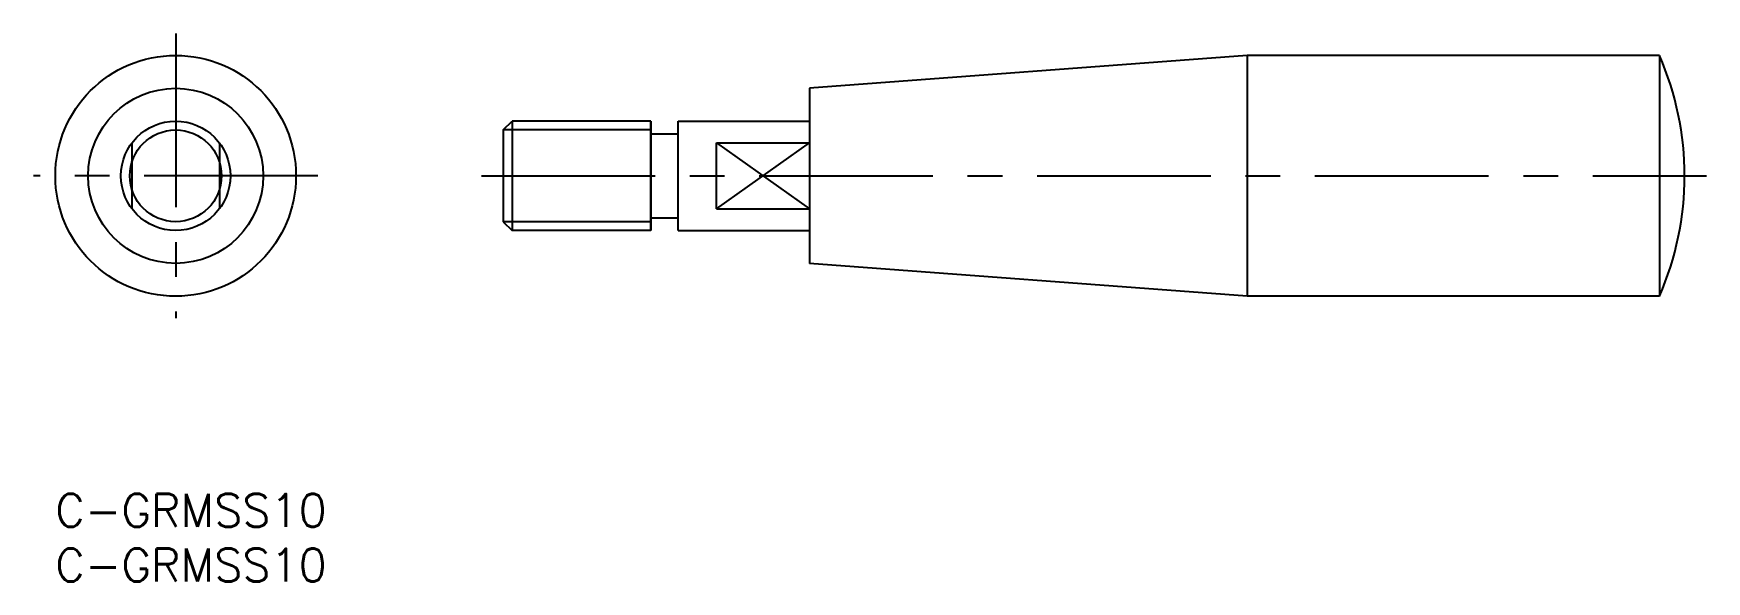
# Model space of a CAD drawing. Extents: x -2 to 151, y -8 to 42.
import ezdxf

# ---------------------------------------------------------------- set-up
doc = ezdxf.new("R2010")
doc.units = 0
doc.header["$LTSCALE"] = 0.5
doc.linetypes.add('CENTER', pattern=[50.8, 31.75, -6.35, 6.35, -6.35])
doc.linetypes.add('DASHED', pattern=[19.05, 12.7, -6.35])
doc.layers.get('0').update_dxf_attribs({"linetype": 'CONTINUOUS'})
doc.layers.add('CENTER', color=1, linetype='CENTER')
doc.styles.get("Standard").update_dxf_attribs({"font": 'txt.shx', "height": 3, "bigfont": 'bigfont.shx'})

# ---------------------------------------------------------------- blocks, each defined once
blk = doc.blocks.new('*U16')
at = {"color": 7, "linetype": 'CONTINUOUS'}
blk.add_text('C-GRMSS10', height=3, dxfattribs=at).set_placement((0, -3))
blk = doc.blocks.new('*U17')
at = {"color": 7, "linetype": 'CONTINUOUS'}
blk.add_text('C-GRMSS10', height=3, dxfattribs=at).set_placement((0, -8))

msp = doc.modelspace()

# ---------------------------------------------------------------- linework, layer by layer
at = {"color": 7, "linetype": 'CONTINUOUS'}
for p, q in [((108.95, 40.05), (68.95, 37.05)), ((146.65, 40.05), (108.95, 40.05)), ((108.95, 40.05), (108.95, 18.05)), ((146.65, 40.05), (146.65, 18.05)), ((68.95, 37.05), (68.95, 21.05)), ((40.95, 33.24), (41.76, 34.05)), ((41.76, 34.05), (41.76, 24.05)), ((54.45, 34.05), (41.76, 34.05)), ((54.45, 34.05), (54.45, 24.05)), ((54.45, 24.05), (54.45, 34.05)), ((56.95, 24.05), (56.95, 34.05)), ((56.95, 34.05), (68.95, 34.05)), ((40.95, 33.24), (40.95, 24.86)), ((54.45, 32.9), (56.95, 32.9)), ((60.45, 26.05), (60.45, 32.05)), ((60.45, 32.05), (68.95, 32.05)), ((60.45, 26.05), (68.95, 26.05)), ((40.95, 24.86), (41.76, 24.05)), ((54.45, 25.2), (56.95, 25.2)), ((54.45, 24.05), (41.76, 24.05)), ((56.95, 24.05), (68.95, 24.05)), ((108.95, 18.05), (68.95, 21.05)), ((146.65, 18.05), (108.95, 18.05))]:
    msp.add_line(p, q, dxfattribs=at)
at = {"color": 3, "linetype": 'CONTINUOUS'}
for p, q in [((54.45, 33.24), (40.95, 33.24)), ((60.45, 32.05), (68.95, 26.05)), ((60.45, 26.05), (68.95, 32.05)), ((54.45, 24.86), (40.95, 24.86))]:
    msp.add_line(p, q, dxfattribs=at)
at = {"color": 3, "linetype": 'DASHED'}
for p, q in [((7, 32.05), (7, 26.05)), ((15, 32.05), (15, 26.05))]:
    msp.add_line(p, q, dxfattribs=at)
at = {"color": 7, "linetype": 'CONTINUOUS'}
for radius in [11, 8, 5]:
    msp.add_circle((11, 29.05), radius, dxfattribs=at)
at = {"color": 3, "linetype": 'CONTINUOUS'}
msp.add_circle((11, 29.05), 4.19, dxfattribs=at)
at = {"color": 7, "linetype": 'CONTINUOUS'}
msp.add_arc((121.49, 29.05), 27.45, 336.3802, 23.6198, dxfattribs=at)
at = {"layer": 'CENTER', "color": 1, "linetype": 'CENTER'}
for p, q in [((11, 42.05), (11, 16.05)), ((24, 29.05), (-2, 29.05)), ((38.95, 29.05), (150.95, 29.05))]:
    msp.add_line(p, q, dxfattribs=at)

# ---------------------------------------------------------------- block references
at = {"color": 7, "linetype": 'CONTINUOUS'}
for name in ['*U16', '*U17']:
    msp.add_blockref(name, (0, 0), dxfattribs=at)

doc.saveas('drawing.dxf')
